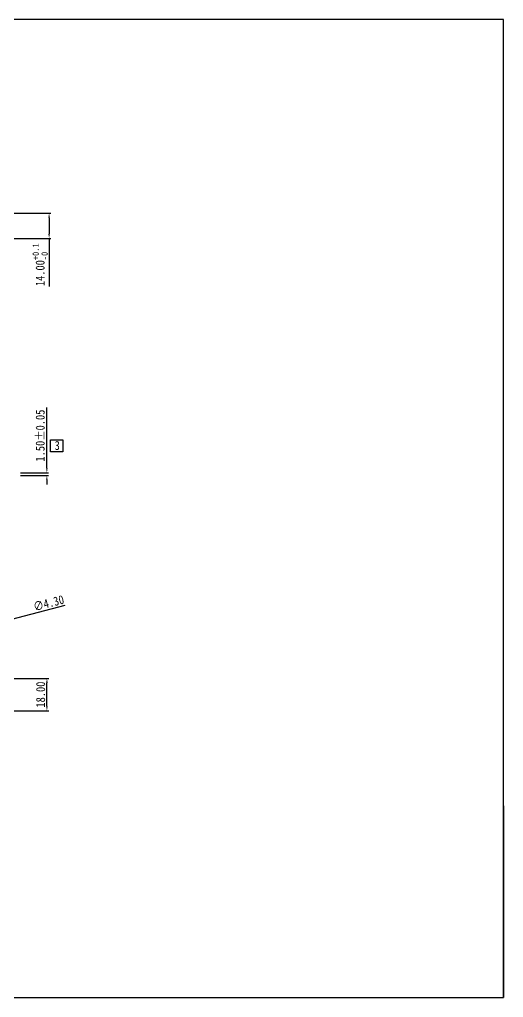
# Model space of a CAD drawing. Header units: millimetres. Extents: x -711 to 59, y -183 to 361.
# Drawn here: x -211 to 59, y -183 to 361 of the extents above; entities that cross this region are included whole.
import ezdxf

# ---------------------------------------------------------------- set-up
doc = ezdxf.new("R2010")
doc.units = ezdxf.units.MM
doc.header["$LTSCALE"] = 16.335
for name, color, linetype in [('图框', 7, 'CONTINUOUS'), ('文字说明', 2, 'CONTINUOUS'), ('标注尺寸', 2, 'CONTINUOUS')]:
    doc.layers.add(name, color=color, linetype=linetype)
doc.styles.get("Standard").update_dxf_attribs({"font": '', "width": 0.85, "height": 5})
doc.styles.get('STANDARD').set_extended_font_data('SimSun')

msp = doc.modelspace()

# ---------------------------------------------------------------- linework, layer by layer
at = {"layer": '图框', "color": 5}
for p, q in [((58.73, 361.26), (-711.09, 361.26)), ((58.73, -183.06), (58.73, 361.26)), ((58.73, -76.34), (58.73, -183.06)), ((-711.09, -183.06), (58.73, -183.06))]:
    msp.add_line(p, q, dxfattribs=at)
at = {"layer": '文字说明', "color": 5}
for p, q in [((-193.29, 127.41), (-186.57, 127.41)), ((-193.29, 120.69), (-193.29, 127.41)), ((-186.57, 127.41), (-186.57, 120.69)), ((-186.57, 120.69), (-193.29, 120.69))]:
    msp.add_line(p, q, dxfattribs=at)
at = {"layer": '标注尺寸', "color": 5}
for p, q in [((-214.21, 253.48), (-193.14, 253.48)), ((-194.14, 250.98), (-194.14, 241.98)), ((-214.21, 239.48), (-193.14, 239.48)), ((-194.14, 239.48), (-194.14, 212.58)), ((-195.38, 111.52), (-195.38, 145.34)), ((-210.07, 109.02), (-194.38, 109.02)), ((-210.07, 107.52), (-194.38, 107.52)), ((-195.38, 105.02), (-195.38, 102.52)), ((-185.4, 35.18), (-228.43, 23.88)), ((-219.1, -5.49), (-194.34, -5.49)), ((-195.34, -20.99), (-195.34, -7.99)), ((-219.1, -23.49), (-194.34, -23.49))]:
    msp.add_line(p, q, dxfattribs=at)
for points in [[(-194.56, 250.98), (-193.72, 250.98), (-194.14, 253.48)], [(-194.56, 241.98), (-193.72, 241.98), (-194.14, 239.48)], [(-195.79, 111.52), (-194.96, 111.52), (-195.38, 109.02)], [(-195.79, 105.02), (-194.96, 105.02), (-195.38, 107.52)], [(-195.76, -7.99), (-194.92, -7.99), (-195.34, -5.49)], [(-195.76, -20.99), (-194.92, -20.99), (-195.34, -23.49)]]:
    msp.add_solid(points, dxfattribs=at)

# ---------------------------------------------------------------- texts
at = {"layer": '图框', "color": 5, "width": 0.85}
msp.add_text('3', height=5, dxfattribs=at).set_placement((-191.06, 121.68))
at = {"layer": '标注尺寸', "color": 5, "char_height": 5, "attachment_point": 5}
for s, insert, rotation in [('\\A1;14.00{\\H0.7x;\\S+0.1^ -0;}', (-199.15, 224.78), 90), ('\\A1;1.50%%P0.05', (-199.07, 129.68), 90), ('\\A1;∅4.30', (-194.39, 36.44), 14.7197), ('\\A1;18.00', (-198.84, -14.49), 90)]:
    msp.add_mtext(s, dxfattribs=dict(at, insert=insert, rotation=rotation))

doc.saveas('drawing.dxf')
